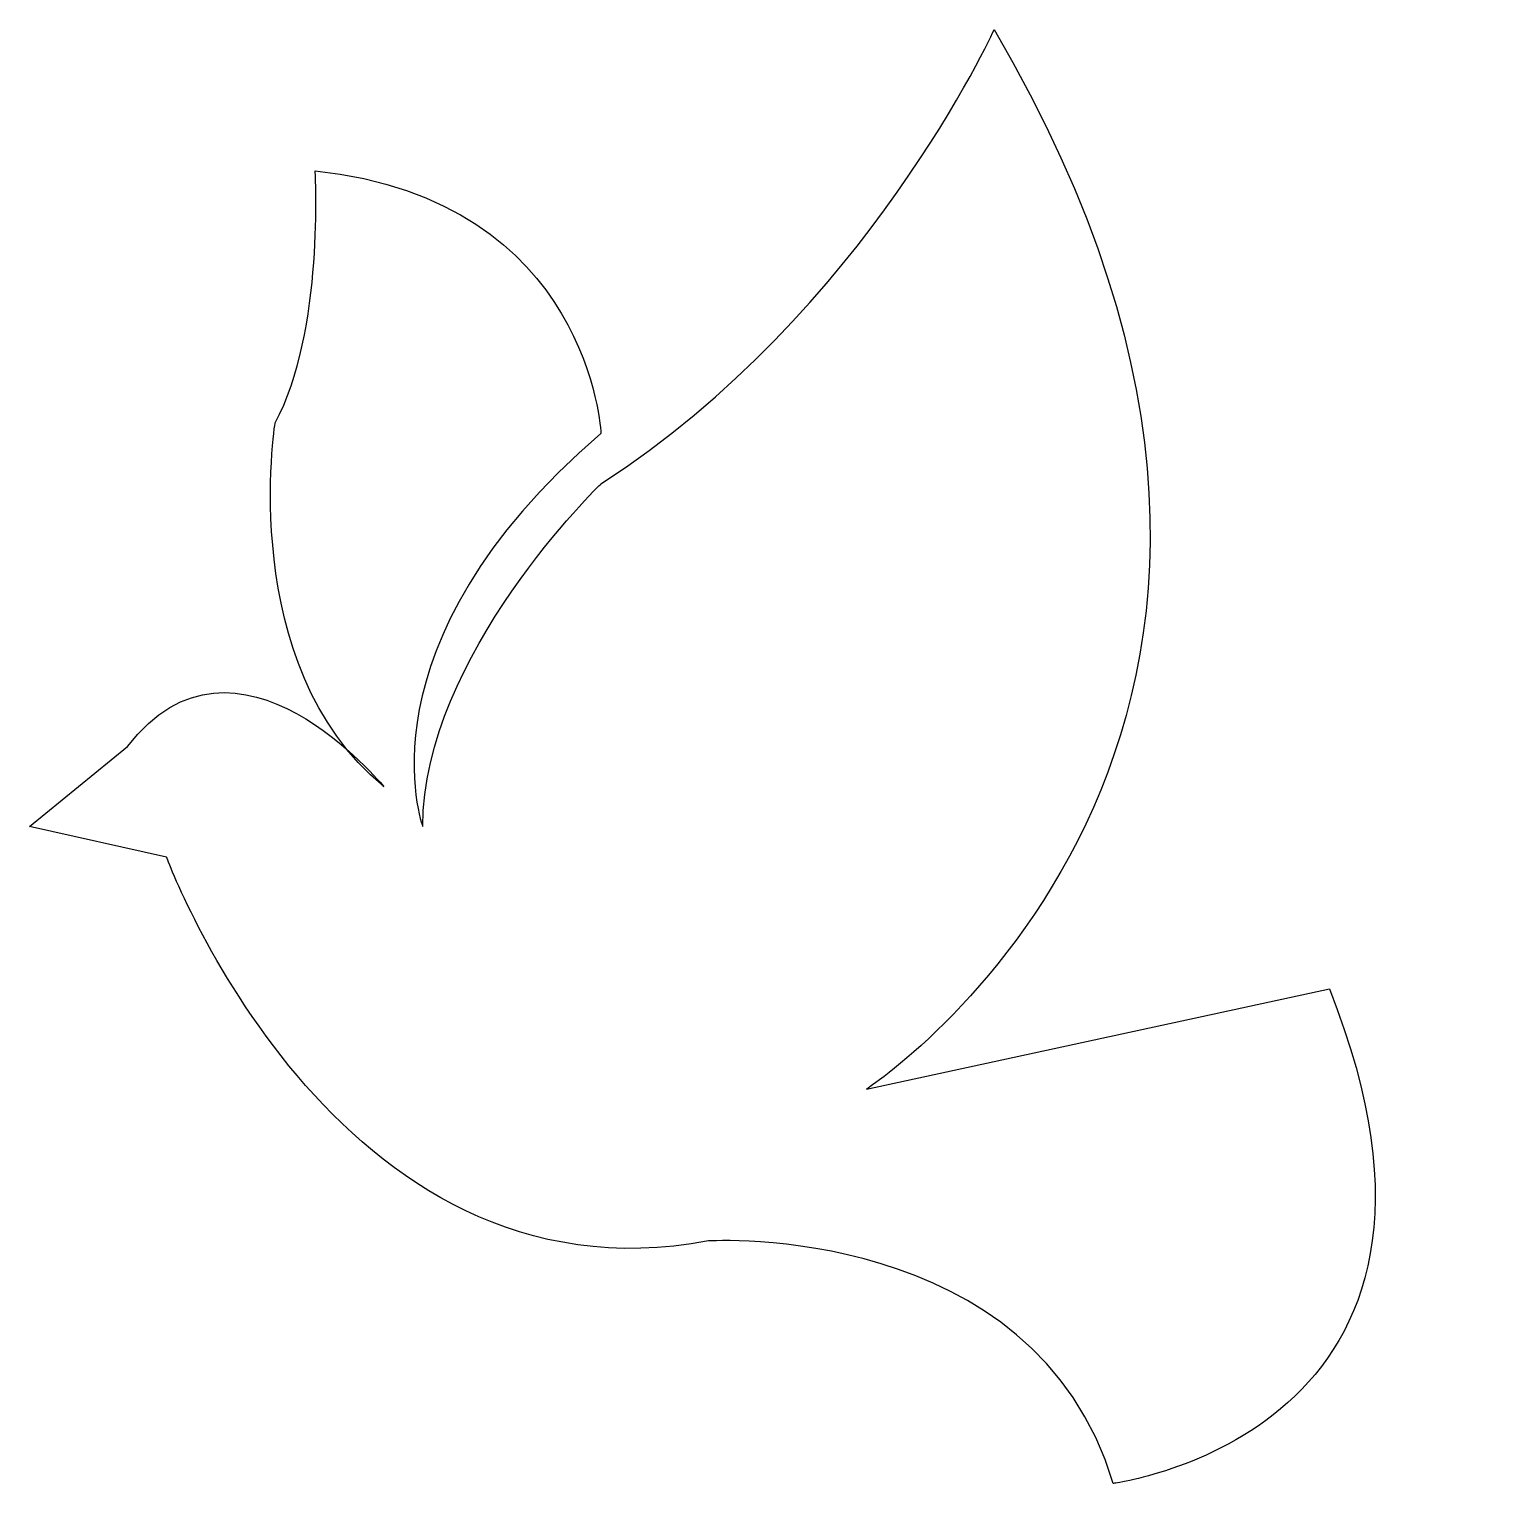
# Model space of a CAD drawing. Header units: centimetres. Extents: x -9.7 to 11.6, y -10.5 to 10.5.
import ezdxf

# ---------------------------------------------------------------- set-up
doc = ezdxf.new("R2010")
doc.units = ezdxf.units.CM
doc.header["$MEASUREMENT"] = 0
doc.layers.add('Layer 1', color=7, linetype='Continuous')

msp = doc.modelspace()

# ---------------------------------------------------------------- linework, layer by layer
at = {"layer": 'Layer 1'}
msp.add_open_spline([(9.03037, -3.34764), (9.03037, -3.34764), (2.36488, -4.79002), (2.36488, -4.79002), (2.36488, -4.79002), (2.36488, -4.79002), (10.16898, 0.29625), (4.20204, 10.46879), (4.20204, 10.46879), (4.20204, 10.46879), (2.36488, 6.39974), (-1.46115, 3.92501), (-1.46115, 3.92501), (-1.46115, 3.92501), (-4.02729, 1.4501), (-4.02729, -1.0095), (-4.02729, -1.0095), (-4.02729, -1.0095), (-5.01413, 1.60186), (-1.46115, 4.6538), (-1.46115, 4.6538), (-1.46115, 4.6538), (-1.61313, 8.00909), (-5.57592, 8.43435), (-5.57592, 8.43435), (-5.57592, 8.43435), (-5.43918, 6.1112), (-6.15274, 4.80559), (-6.15274, 4.80559), (-6.15274, 4.80559), (-6.71453, 1.31335), (-4.58887, -0.43255), (-4.58887, -0.43255), (-4.58887, -0.43255), (-6.71453, 2.17889), (-8.27841, 0.14427), (-8.27841, 0.14427), (-8.27841, 0.14427), (-9.69051, -1.00946), (-9.69051, -1.00946), (-9.69051, -1.00946), (-9.69051, -1.00946), (-7.71664, -1.44975), (-7.71664, -1.44975), (-7.71664, -1.44975), (-7.71664, -1.44975), (-5.30266, -7.99393), (0.08746, -6.97663), (0.08746, -6.97663), (0.08746, -6.97663), (4.77905, -6.68789), (5.91766, -10.46884), (5.91766, -10.46884), (5.91768, -10.46882), (11.58106, -9.73984), (9.03037, -3.34764)], degree=3, knots=[0, 0, 0, 0, 0.06666667, 0.06666667, 0.06666667, 0.06666667, 0.13333333, 0.13333333, 0.13333333, 0.13333333, 0.2, 0.2, 0.2, 0.2, 0.26666667, 0.26666667, 0.26666667, 0.26666667, 0.33333333, 0.33333333, 0.33333333, 0.33333333, 0.4, 0.4, 0.4, 0.4, 0.46666667, 0.46666667, 0.46666667, 0.46666667, 0.53333333, 0.53333333, 0.53333333, 0.53333333, 0.6, 0.6, 0.6, 0.6, 0.66666667, 0.66666667, 0.66666667, 0.66666667, 0.73333333, 0.73333333, 0.73333333, 0.73333333, 0.8, 0.8, 0.8, 0.8, 0.86666667, 0.86666667, 0.86666667, 0.86666667, 1, 1, 1, 1], dxfattribs=at)

doc.saveas('drawing.dxf')
